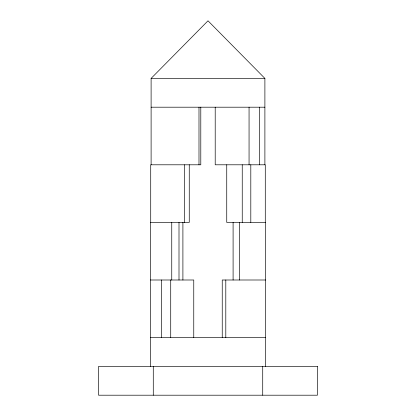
<?xml version="1.0" encoding="UTF-8"?>
<svg xmlns="http://www.w3.org/2000/svg" width="416" height="416" viewBox="0 0 416 416"><rect width="100%" height="100%" fill="white"/><g stroke="black" fill="none" stroke-linecap="round" stroke-linejoin="round"><path stroke-width="0.62" d="M151.107 164.798L151.107 78.4L208 20.8L264.893 78.4L264.893 164.798M151.107 78.4L264.893 78.4M151.107 107.198L264.893 107.198M265.6 279.999L222.238 279.999L222.238 337.6M150.4 337.6L265.6 337.6M265.6 366.402L265.522 222.399L226.741 222.399L226.741 164.798M265.283 222.399L265.283 164.798L215.207 164.798L215.207 107.198M262.72 366.402L262.72 395.2M259.324 107.198L259.324 164.798M250.806 164.798L250.806 222.399M249.059 107.198L249.059 164.798M242.242 164.798L242.242 222.399M239.372 222.399L239.372 279.999M233.095 222.399L233.095 279.999M225.8 279.999L225.8 337.6M200.793 107.198L200.793 164.798L150.717 164.798L150.717 222.399M198.988 107.198L198.988 164.798M193.762 337.6L193.762 279.999L150.4 279.999L150.4 366.402M189.259 164.798L189.259 222.399L150.478 222.399L150.478 279.999M184.574 164.798L184.574 222.399M182.905 222.399L182.905 279.999M179 222.399L179 279.999M171.751 222.399L171.751 279.999M170.721 279.999L170.721 337.6M161.403 279.999L161.403 337.6M153.28 366.402L153.28 395.2M317.439 366.402L98.561 366.402L98.561 395.2L317.439 395.2L317.439 366.402"/></g></svg>
